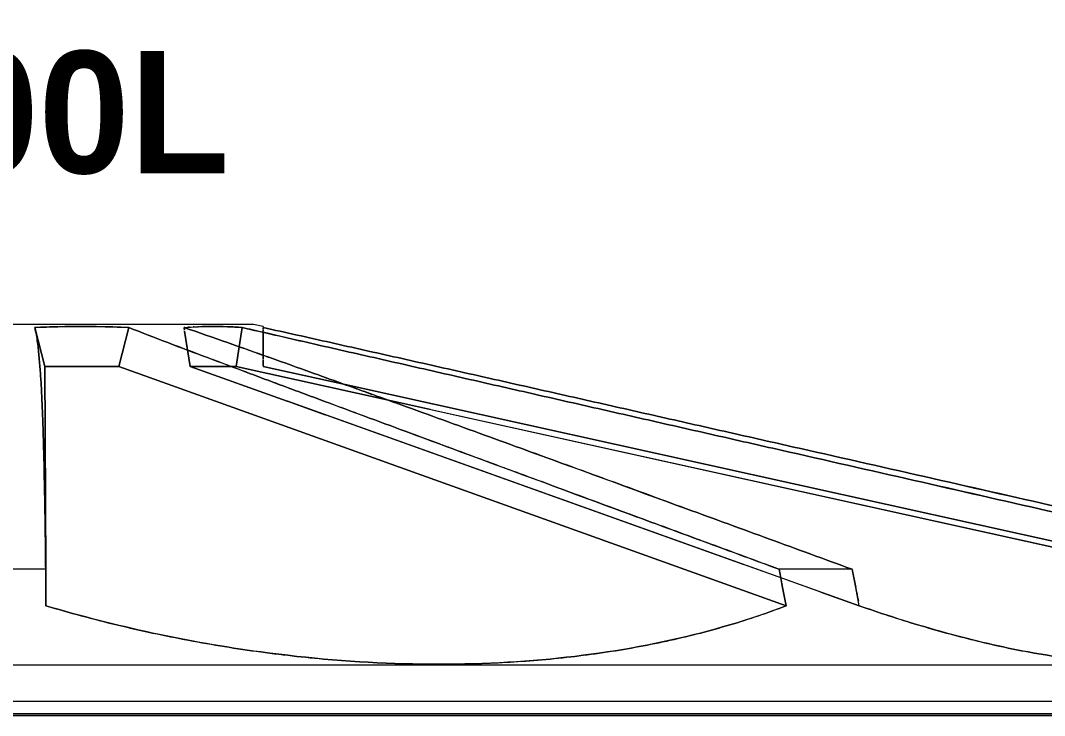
# Model space of a CAD drawing. Header units: metres. Extents: x 34 to 87, y -2.3 to 19.3.
# Drawn here: x 52.737 to 53.261, y 4.57 to 4.925 of the extents above; entities that cross this region are included whole.
import ezdxf

# ---------------------------------------------------------------- set-up
doc = ezdxf.new("R2010")
doc.units = ezdxf.units.M
doc.layers.add('G-ANNO-TEXT', color=7, linetype='Continuous', lineweight=5)
doc.layers.add('P-SANR-FIXT', color=7, linetype='Continuous', lineweight=5)
doc.styles.add('Century Gothic_B', font='GOTHICB.TTF', dxfattribs={"height": 0.0625})

# ---------------------------------------------------------------- blocks, each defined once
blk = doc.blocks.new('Caixa d_água de polietileno 1000 a 5000 Litros - Fortlev - 1000 L-3700675-BB')
at = {"layer": 'P-SANR-FIXT', "color": 8, "true_color": 0x808080}
for p, q in [((40.5619, 4.77), (40.30333, 4.77)), ((40.47587, 4.77), (40.47166, 4.77)), ((40.52581, 4.77), (40.52493, 4.77)), ((40.52669, 4.77), (40.52625, 4.77)), ((40.52884, 4.77), (40.52712, 4.77)), ((40.5301, 4.77), (40.52968, 4.77)), ((40.53215, 4.77), (40.53051, 4.77)), ((40.53941, 4.77), (40.53256, 4.77)), ((40.54384, 4.77), (40.53976, 4.77)), ((40.54542, 4.77), (40.54416, 4.77)), ((40.54634, 4.77), (40.54603, 4.77)), ((40.54723, 4.77), (40.54664, 4.77)), ((40.5619, 4.77), (40.5598, 4.77)), ((40.5669, 4.76892), (40.5619, 4.77)), ((40.45007, 4.76841), (40.45516, 4.74846)), ((40.49307, 4.74846), (40.49816, 4.76841)), ((40.55456, 4.75852), (40.55612, 4.76841)), ((40.45516, 4.74846), (40.49307, 4.74846)), ((40.45568, 4.64478), (40.45516, 4.74846)), ((40.49307, 4.74846), (40.83418, 4.62611)), ((40.63085, 4.73122), (41.10551, 4.62611)), ((40.45566, 4.64478), (40.40957, 4.64478)), ((40.86799, 4.64478), (40.8307, 4.64478)), ((41.15793, 4.59567), (39.7073, 4.59567)), ((41.19262, 4.57723), (39.67262, 4.57723))]:
    blk.add_line(p, q, dxfattribs=at)
at = {"layer": 'P-SANR-FIXT', "color": 254, "true_color": 0xd2d2d2}
for p, q in [((40.46218, 4.77), (40.44276, 4.77)), ((40.47166, 4.77), (40.46249, 4.77)), ((40.4818, 4.77), (40.47587, 4.77)), ((40.52493, 4.77), (40.48209, 4.77)), ((40.52625, 4.77), (40.52581, 4.77)), ((40.52712, 4.77), (40.52669, 4.77)), ((40.52968, 4.77), (40.52884, 4.77)), ((40.53051, 4.77), (40.5301, 4.77)), ((40.53256, 4.77), (40.53215, 4.77)), ((40.53976, 4.77), (40.53941, 4.77)), ((40.54416, 4.77), (40.54384, 4.77)), ((40.54603, 4.77), (40.54542, 4.77)), ((40.54664, 4.77), (40.54634, 4.77)), ((40.54781, 4.77), (40.54723, 4.77)), ((40.55966, 4.77), (40.54949, 4.77)), ((40.5264, 4.76841), (40.52646, 4.76801)), ((40.52648, 4.76792), (40.52662, 4.76701)), ((40.5267, 4.76653), (40.52954, 4.74846)), ((40.5669, 4.76753), (40.5669, 4.76801)), ((40.5669, 4.76801), (40.5669, 4.76753)), ((40.5669, 4.76647), (40.5669, 4.76729)), ((40.5669, 4.76729), (40.5669, 4.76647)), ((40.5669, 4.75418), (40.5669, 4.76594)), ((40.5669, 4.76594), (40.5669, 4.75418)), ((40.55297, 4.74846), (40.55456, 4.75852)), ((40.52954, 4.74846), (40.55288, 4.74846)), ((40.57907, 4.73075), (40.52954, 4.74846)), ((40.55297, 4.74846), (40.63085, 4.73122)), ((41.11983, 4.62611), (40.60873, 4.73921)), ((40.60873, 4.73921), (41.11983, 4.62611)), ((40.87165, 4.62611), (40.57922, 4.73069)), ((40.45578, 4.62611), (40.45568, 4.64478)), ((41.11563, 4.5709), (39.74961, 4.5709)), ((41.11563, 4.5709), (39.74961, 4.5709)), ((40.66963, 4.57), (40.38439, 4.57)), ((40.75873, 4.57), (40.66963, 4.57)), ((41.04569, 4.57), (40.75873, 4.57))]:
    blk.add_line(p, q, dxfattribs=at)
at = {"layer": 'P-SANR-FIXT', "color": 7, "true_color": 0xefefef}
for p, q in [((40.45516, 4.74846), (40.45007, 4.76841)), ((40.49816, 4.76841), (40.49307, 4.74846)), ((40.52646, 4.76801), (40.5264, 4.76841)), ((40.52662, 4.76701), (40.52648, 4.76792)), ((40.52954, 4.74846), (40.5267, 4.76653)), ((40.55612, 4.76841), (40.55456, 4.75852)), ((40.5669, 4.75215), (40.5669, 4.75406)), ((40.5669, 4.75406), (40.5669, 4.75215)), ((40.5669, 4.74859), (40.5669, 4.75194)), ((40.5669, 4.75194), (40.5669, 4.74859)), ((40.49307, 4.74846), (40.45516, 4.74846)), ((40.45516, 4.74846), (40.45568, 4.64478)), ((40.83418, 4.62611), (40.49307, 4.74846)), ((40.52954, 4.74846), (40.57907, 4.73075)), ((40.5669, 4.74846), (40.5669, 4.74856)), ((40.5669, 4.74856), (40.5669, 4.74846)), ((40.60873, 4.73921), (40.5669, 4.74846)), ((40.5669, 4.74846), (40.60873, 4.73921)), ((40.57922, 4.73069), (40.59855, 4.72378)), ((40.65244, 4.72644), (40.63085, 4.73122)), ((40.59882, 4.72368), (40.81264, 4.64721)), ((40.45566, 4.64478), (40.40957, 4.64478)), ((40.81281, 4.64715), (40.83229, 4.64019)), ((40.86802, 4.64462), (40.86982, 4.63544)), ((40.4557, 4.6414), (40.45578, 4.62611)), ((40.83231, 4.64018), (40.85176, 4.63322)), ((40.86989, 4.63513), (40.87029, 4.63306)), ((40.85198, 4.63314), (40.87165, 4.62611)), ((40.87032, 4.63291), (40.87052, 4.63187)), ((40.87057, 4.63164), (40.87078, 4.63054)), ((40.87085, 4.63022), (40.871, 4.62946)), ((40.87101, 4.62939), (40.87115, 4.62866)), ((40.63748, 4.59567), (39.83876, 4.59567)), ((40.65706, 4.59567), (40.63761, 4.59567)), ((41.02733, 4.59567), (40.65732, 4.59567)), ((40.52787, 4.57723), (40.10902, 4.57723)), ((40.98663, 4.57723), (40.52787, 4.57723)), ((40.20903, 4.57), (41.1308, 4.57)), ((40.20903, 4.57), (41.1308, 4.57))]:
    blk.add_line(p, q, dxfattribs=at)
at = {"layer": 'P-SANR-FIXT', "color": 7, "true_color": 0xf9f9f9}
for p, q in [((40.55456, 4.75852), (40.55297, 4.74846)), ((40.55288, 4.74846), (40.52954, 4.74846)), ((40.63085, 4.73122), (40.55297, 4.74846)), ((41.10551, 4.62611), (40.65263, 4.72639)), ((40.45566, 4.64478), (40.45569, 4.6414)), ((40.45568, 4.64478), (40.4557, 4.6414)), ((41.1308, 4.57), (40.20895, 4.57))]:
    blk.add_line(p, q, dxfattribs=at)
at = {"layer": 'P-SANR-FIXT', "color": 7, "true_color": 0xfcfcfc}
for p, q in [((40.83101, 4.64313), (40.8307, 4.64478)), ((40.83711, 4.64478), (40.8307, 4.64478)), ((40.84934, 4.64478), (40.83733, 4.64478)), ((40.86799, 4.64478), (40.84957, 4.64478)), ((40.83116, 4.64232), (40.83104, 4.64297)), ((40.83129, 4.64161), (40.83121, 4.64204)), ((40.8314, 4.64104), (40.83132, 4.64144))]:
    blk.add_line(p, q, dxfattribs=at)
at = {"layer": 'P-SANR-FIXT', "color": 8, "true_color": 0x808080, "flags": 128}
for points in [[(40.45578, 4.62611), (40.45572, 4.63544), (40.45566, 4.64478)], [(40.8307, 4.64478), (40.83244, 4.63544), (40.83418, 4.62611)], [(40.87165, 4.62611), (40.86982, 4.63544), (40.86799, 4.64478)]]:
    blk.add_lwpolyline(points, dxfattribs=at)
at = {"layer": 'P-SANR-FIXT', "color": 7, "true_color": 0xefefef, "flags": 128}
for points in [[(40.45569, 4.6414), (40.45572, 4.63544), (40.45578, 4.62611)], [(40.83418, 4.62611), (40.83244, 4.63544), (40.8315, 4.64047)]]:
    blk.add_lwpolyline(points, dxfattribs=at)
at = {"layer": 'P-SANR-FIXT', "color": 8, "true_color": 0x808080}
for points in [[(40.45007, 4.76841), (40.45807, 4.76875), (40.47408, 4.76909), (40.49012, 4.76875), (40.49816, 4.76841)], [(40.5264, 4.76841), (40.53134, 4.76875), (40.54124, 4.76909), (40.55115, 4.76875), (40.55612, 4.76841)], [(40.5669, 4.76841), (40.5669, 4.76858), (40.5669, 4.76883), (40.5669, 4.76892), (40.5669, 4.76892)], [(40.5669, 4.76892), (40.5669, 4.76892), (40.5669, 4.76883), (40.5669, 4.76858), (40.5669, 4.76841)]]:
    blk.add_open_spline(points, degree=3, dxfattribs=at)
at = {"layer": 'P-SANR-FIXT', "color": 7, "true_color": 0xefefef}
for points in [[(40.46209, 4.76879), (40.45808, 4.76871), (40.45408, 4.76858), (40.45007, 4.76841)], [(40.47414, 4.76892), (40.47025, 4.76892), (40.46636, 4.76888), (40.46246, 4.7688)], [(40.48161, 4.76887), (40.47912, 4.7689), (40.47663, 4.76892), (40.47414, 4.76892)], [(40.49816, 4.76841), (40.49267, 4.76864), (40.48718, 4.7688), (40.48169, 4.76887)], [(40.52686, 4.76844), (40.52671, 4.76843), (40.52655, 4.76842), (40.5264, 4.76841)], [(40.52918, 4.76858), (40.52888, 4.76857), (40.52857, 4.76855), (40.52826, 4.76853)], [(40.53151, 4.7687), (40.53135, 4.76869), (40.5312, 4.76869), (40.53104, 4.76868)], [(40.53382, 4.76879), (40.53367, 4.76879), (40.53352, 4.76878), (40.53336, 4.76878)], [(40.53661, 4.76887), (40.53645, 4.76887), (40.5363, 4.76886), (40.53614, 4.76886)], [(40.54403, 4.7689), (40.54388, 4.76891), (40.54372, 4.76891), (40.54357, 4.76891)], [(40.54915, 4.76878), (40.54899, 4.76878), (40.54884, 4.76879), (40.54868, 4.76879)], [(40.55147, 4.76868), (40.55132, 4.76869), (40.55116, 4.76869), (40.55101, 4.7687)], [(40.55426, 4.76853), (40.55395, 4.76855), (40.55364, 4.76857), (40.55333, 4.76858)], [(40.55612, 4.76841), (40.55596, 4.76842), (40.55581, 4.76843), (40.55565, 4.76844)], [(40.56683, 4.76595), (40.56325, 4.76677), (40.55968, 4.76759), (40.55612, 4.76841)], [(40.45578, 4.62611), (40.46776, 4.62255), (40.47986, 4.6193), (40.49203, 4.61636)], [(40.80549, 4.61636), (40.81536, 4.6193), (40.82493, 4.62255), (40.83418, 4.62611)], [(40.87165, 4.62611), (40.8818, 4.62255), (40.8918, 4.6193), (40.90161, 4.61636)], [(40.49203, 4.61636), (40.5042, 4.61342), (40.51644, 4.61079), (40.52871, 4.60848)], [(40.90162, 4.61636), (40.91143, 4.61342), (40.92106, 4.61079), (40.93046, 4.60848)], [(40.52871, 4.60848), (40.54099, 4.60617), (40.55329, 4.60418), (40.56558, 4.60252)], [(40.74282, 4.60251), (40.75379, 4.60418), (40.76452, 4.60617), (40.77498, 4.60848)], [(40.93046, 4.60848), (40.93508, 4.60735), (40.93963, 4.60629), (40.94413, 4.60531)], [(40.56558, 4.60252), (40.57787, 4.60085), (40.59014, 4.59951), (40.60235, 4.59851)], [(40.70923, 4.59851), (40.72064, 4.59951), (40.73185, 4.60085), (40.74282, 4.60251)], [(40.9444, 4.60526), (40.94898, 4.60426), (40.9535, 4.60335), (40.95796, 4.60252)], [(40.95796, 4.60252), (40.96688, 4.60085), (40.97553, 4.59951), (40.98387, 4.59851)], [(40.60235, 4.59851), (40.61456, 4.5975), (40.6267, 4.59683), (40.63873, 4.5965)], [(40.67666, 4.59656), (40.68767, 4.59692), (40.69854, 4.59757), (40.70923, 4.59851)], [(40.63873, 4.5965), (40.65077, 4.59616), (40.66269, 4.59616), (40.67445, 4.5965)], [(40.67445, 4.5965), (40.67513, 4.59652), (40.67581, 4.59654), (40.67649, 4.59656)]]:
    blk.add_open_spline(points, degree=3, dxfattribs=at)
at = {"layer": 'P-SANR-FIXT', "color": 8, "true_color": 0x808080}
for points, knots in [([(40.45566, 4.64478), (40.45559, 4.64994), (40.45548, 4.66025), (40.45524, 4.67572), (40.45496, 4.69118), (40.45468, 4.70406), (40.45436, 4.71437), (40.45413, 4.7221), (40.45386, 4.72854), (40.45359, 4.73369), (40.45343, 4.73755), (40.45322, 4.74141), (40.45281, 4.74656), (40.45231, 4.753), (40.45161, 4.76071), (40.45069, 4.76584), (40.45007, 4.76841)], [0, 0, 0, 0, 0.125, 0.25, 0.375, 0.5, 0.5625, 0.625, 0.6875, 0.71875, 0.75, 0.78125, 0.8125, 0.875, 0.9375, 1, 1, 1, 1]), ([(40.49816, 4.76841), (40.50466, 4.76584), (40.51794, 4.76071), (40.53843, 4.753), (40.55559, 4.74656), (40.56931, 4.74141), (40.57968, 4.73755), (40.59009, 4.73369), (40.60392, 4.72854), (40.62126, 4.7221), (40.64214, 4.71437), (40.68389, 4.69891), (40.73279, 4.68087), (40.78871, 4.66025), (40.81672, 4.64994), (40.8307, 4.64478)], [0, 0, 0, 0, 0.0625, 0.125, 0.1875, 0.21875, 0.25, 0.28125, 0.3125, 0.375, 0.4375, 0.5, 0.75, 0.875, 1, 1, 1, 1]), ([(40.86799, 4.64478), (40.85388, 4.64994), (40.82571, 4.66025), (40.78338, 4.67572), (40.74101, 4.69118), (40.70567, 4.70406), (40.67732, 4.71437), (40.65606, 4.7221), (40.63828, 4.72854), (40.62402, 4.73369), (40.61335, 4.73755), (40.60264, 4.74141), (40.58826, 4.74656), (40.5703, 4.753), (40.54866, 4.76071), (40.5339, 4.76584), (40.5264, 4.76841)], [0, 0, 0, 0, 0.125, 0.25, 0.375, 0.5, 0.5625, 0.625, 0.6875, 0.71875, 0.75, 0.78125, 0.8125, 0.875, 0.9375, 1, 1, 1, 1]), ([(40.55612, 4.76841), (40.56725, 4.76584), (40.58966, 4.76071), (40.62352, 4.753), (40.65178, 4.74656), (40.67439, 4.74141), (40.69138, 4.73755), (40.70838, 4.73369), (40.73103, 4.72854), (40.75935, 4.7221), (40.79337, 4.71437), (40.86141, 4.69891), (40.94085, 4.68087), (41.03166, 4.66025), (41.07708, 4.64994), (41.09978, 4.64478)], [0, 0, 0, 0, 0.0625, 0.125, 0.1875, 0.21875, 0.25, 0.28125, 0.3125, 0.375, 0.4375, 0.5, 0.75, 0.875, 1, 1, 1, 1]), ([(41.11402, 4.64478), (41.09127, 4.64994), (41.04579, 4.66025), (40.97754, 4.67572), (40.90927, 4.69118), (40.85237, 4.70406), (40.80681, 4.71437), (40.77265, 4.7221), (40.74415, 4.72854), (40.72134, 4.73369), (40.70424, 4.73755), (40.68712, 4.74141), (40.66427, 4.74656), (40.6357, 4.753), (40.60139, 4.76071), (40.57842, 4.76584), (40.5669, 4.76841)], [0, 0, 0, 0, 0.125, 0.25, 0.375, 0.5, 0.5625, 0.625, 0.6875, 0.71875, 0.75, 0.78125, 0.8125, 0.875, 0.9375, 1, 1, 1, 1]), ([(40.83418, 4.62611), (40.81568, 4.61899), (40.77609, 4.60721), (40.71004, 4.59717), (40.63918, 4.59515), (40.57178, 4.6007), (40.5102, 4.61148), (40.47375, 4.62077), (40.45578, 4.62611)], [0, 0, 0, 0, 0.181818, 0.363636, 0.545455, 0.727273, 0.863636, 1, 1, 1, 1]), ([(41.10551, 4.62611), (41.09957, 4.61899), (41.08433, 4.60721), (41.05148, 4.59717), (41.00931, 4.59515), (40.96323, 4.6007), (40.91665, 4.61148), (40.88687, 4.62077), (40.87165, 4.62611)], [0, 0, 0, 0, 0.181818, 0.363636, 0.545455, 0.727273, 0.863636, 1, 1, 1, 1])]:
    blk.add_open_spline(points, degree=3, knots=knots, dxfattribs=at)
at = {"layer": 'P-SANR-FIXT', "color": 7, "true_color": 0xefefef}
for points, knots in [([(40.45007, 4.76841), (40.45069, 4.76584), (40.45161, 4.76071), (40.45231, 4.753), (40.45281, 4.74656), (40.45322, 4.74141), (40.45343, 4.73755), (40.45359, 4.73369), (40.45386, 4.72854), (40.45413, 4.7221), (40.45436, 4.71437), (40.45484, 4.69891), (40.45516, 4.68087), (40.45547, 4.66106), (40.45557, 4.65156), (40.45563, 4.64721)], [0, 0, 0, 0, 0.0625, 0.125, 0.1875, 0.21875, 0.25, 0.28125, 0.3125, 0.375, 0.4375, 0.5, 0.75, 0.875, 0.9803563, 0.9803563, 0.9803563, 0.9803563]), ([(40.52803, 4.75691), (40.52468, 4.75818), (40.51456, 4.76201), (40.50466, 4.76584), (40.49816, 4.76841)], [0.90675232, 0.90675232, 0.90675232, 0.90675232, 0.9375, 1, 1, 1, 1]), ([(40.5264, 4.76841), (40.5339, 4.76584), (40.54753, 4.7611), (40.56086, 4.75636), (40.56696, 4.75418)], [0, 0, 0, 0, 0.0625, 0.1153657, 0.1153657, 0.1153657, 0.1153657]), ([(40.62338, 4.73392), (40.6236, 4.73384), (40.62737, 4.73248), (40.63828, 4.72854), (40.65606, 4.7221), (40.67732, 4.71437), (40.71984, 4.69891), (40.76926, 4.68087), (40.82571, 4.66025), (40.85388, 4.64994), (40.86799, 4.64478)], [0.2793641, 0.2793641, 0.2793641, 0.2793641, 0.28125, 0.3125, 0.375, 0.4375, 0.5, 0.75, 0.875, 1, 1, 1, 1]), ([(40.77498, 4.60848), (40.78021, 4.60964), (40.79052, 4.61211), (40.80055, 4.61489), (40.80549, 4.61636)], [0.81818797, 0.81818797, 0.81818797, 0.81818797, 0.86363636, 0.9090797, 0.9090797, 0.9090797, 0.9090797])]:
    blk.add_open_spline(points, degree=3, knots=knots, dxfattribs=at)
at = {"layer": 'P-SANR-FIXT', "color": 254, "true_color": 0xd2d2d2}
for points in [[(40.53614, 4.76886), (40.53552, 4.76885), (40.53491, 4.76883), (40.53429, 4.76881)], [(40.54127, 4.76892), (40.53972, 4.76892), (40.53816, 4.7689), (40.53661, 4.76887)], [(40.54357, 4.76891), (40.5428, 4.76892), (40.54204, 4.76892), (40.54127, 4.76892)], [(40.54868, 4.76879), (40.54713, 4.76885), (40.54558, 4.76888), (40.54403, 4.7689)], [(40.55101, 4.7687), (40.55039, 4.76873), (40.54977, 4.76875), (40.54915, 4.76878)], [(40.55333, 4.76858), (40.55271, 4.76862), (40.55209, 4.76865), (40.55147, 4.76868)], [(40.55565, 4.76844), (40.55519, 4.76847), (40.55472, 4.7685), (40.55426, 4.76853)]]:
    blk.add_open_spline(points, degree=3, dxfattribs=at)
at = {"layer": 'P-SANR-FIXT', "color": 7, "true_color": 0xf9f9f9}
for points, knots in [([(41.09978, 4.64478), (41.07708, 4.64994), (41.03166, 4.66025), (40.96355, 4.67572), (40.89546, 4.69118), (40.83873, 4.70406), (40.79337, 4.71437), (40.75935, 4.7221), (40.73103, 4.72854), (40.70838, 4.73369), (40.69138, 4.73755), (40.67439, 4.74141), (40.65178, 4.74656), (40.62352, 4.753), (40.59327, 4.75989), (40.57443, 4.7642), (40.56683, 4.76595)], [0, 0, 0, 0, 0.125, 0.25, 0.375, 0.5, 0.5625, 0.625, 0.6875, 0.71875, 0.75, 0.78125, 0.8125, 0.875, 0.9375, 0.9799962, 0.9799962, 0.9799962, 0.9799962]), ([(40.56696, 4.75418), (40.56807, 4.75379), (40.57638, 4.75082), (40.58826, 4.74656), (40.60264, 4.74141), (40.60978, 4.73884), (40.61335, 4.73755)], [0.1153657, 0.1153657, 0.1153657, 0.1153657, 0.125, 0.1875, 0.21875, 0.25, 0.25, 0.25, 0.25])]:
    blk.add_open_spline(points, degree=3, knots=knots, dxfattribs=at)
at = {"layer": 'P-SANR-FIXT', "color": 254, "true_color": 0xd2d2d2}
blk.add_open_spline([(40.5669, 4.76841), (40.57842, 4.76584), (40.60139, 4.76071), (40.6357, 4.753), (40.66427, 4.74656), (40.68712, 4.74141), (40.70424, 4.73755), (40.72134, 4.73369), (40.74415, 4.72854), (40.77265, 4.7221), (40.80681, 4.71437), (40.87514, 4.69891), (40.95478, 4.68087), (41.04579, 4.66025), (41.09127, 4.64994), (41.11402, 4.64478)], degree=3, knots=[0, 0, 0, 0, 0.0625, 0.125, 0.1875, 0.21875, 0.25, 0.28125, 0.3125, 0.375, 0.4375, 0.5, 0.75, 0.875, 1, 1, 1, 1], dxfattribs=at)
at = {"layer": 'P-SANR-FIXT', "color": 7, "true_color": 0xfcfcfc}
for points, knots in [([(40.55025, 4.74856), (40.54631, 4.75004), (40.53889, 4.75283), (40.53149, 4.75561), (40.52803, 4.75691)], [0.83912214, 0.83912214, 0.83912214, 0.83912214, 0.875, 0.90675232, 0.90675232, 0.90675232, 0.90675232]), ([(40.57907, 4.73778), (40.57581, 4.73899), (40.56911, 4.74149), (40.55962, 4.74505), (40.55335, 4.7474), (40.55052, 4.74846)], [0.75185233, 0.75185233, 0.75185233, 0.75185233, 0.78125, 0.8125, 0.83830502, 0.83830502, 0.83830502, 0.83830502]), ([(40.61418, 4.72473), (40.6096, 4.72643), (40.60156, 4.72941), (40.59009, 4.73369), (40.58297, 4.73633), (40.57933, 4.73768), (40.57915, 4.73775)], [0.6462755, 0.6462755, 0.6462755, 0.6462755, 0.6875, 0.71875, 0.75, 0.7516131, 0.7516131, 0.7516131, 0.7516131]), ([(40.65698, 4.70887), (40.65203, 4.71071), (40.64012, 4.71511), (40.62594, 4.72036), (40.61673, 4.72378), (40.61446, 4.72462)], [0.5180665, 0.5180665, 0.5180665, 0.5180665, 0.5625, 0.625, 0.6454108, 0.6454108, 0.6454108, 0.6454108]), ([(40.67645, 4.70167), (40.67197, 4.70333), (40.66557, 4.70569), (40.65918, 4.70806), (40.65726, 4.70877)], [0.45984531, 0.45984531, 0.45984531, 0.45984531, 0.5, 0.51722249, 0.51722249, 0.51722249, 0.51722249]), ([(40.75415, 4.67299), (40.75169, 4.6739), (40.73526, 4.67996), (40.71883, 4.68602), (40.70487, 4.69118)], [0.2280133, 0.2280133, 0.2280133, 0.2280133, 0.25, 0.375, 0.375, 0.375, 0.375]), ([(40.79333, 4.65855), (40.7918, 4.65912), (40.7788, 4.66391), (40.76582, 4.66869), (40.75437, 4.67291)], [0.1112899, 0.1112899, 0.1112899, 0.1112899, 0.125, 0.2273614, 0.2273614, 0.2273614, 0.2273614])]:
    blk.add_open_spline(points, degree=3, knots=knots, dxfattribs=at)
at = {"layer": 'P-SANR-FIXT', "color": 7, "true_color": 0xf9f9f9}
for points in [[(40.61345, 4.73751), (40.61498, 4.73696), (40.61651, 4.73641), (40.61803, 4.73585)], [(40.61811, 4.73582), (40.61987, 4.73519), (40.62162, 4.73455), (40.62338, 4.73392)], [(40.45563, 4.64721), (40.45564, 4.6464), (40.45565, 4.64559), (40.45566, 4.64478)]]:
    blk.add_open_spline(points, degree=3, dxfattribs=at)
at = {"layer": 'P-SANR-FIXT', "color": 7, "true_color": 0xfcfcfc}
for points in [[(40.67856, 4.70089), (40.67791, 4.70113), (40.67727, 4.70137), (40.67662, 4.70161)], [(40.70487, 4.69118), (40.6961, 4.69441), (40.68734, 4.69765), (40.67858, 4.70089)], [(40.82799, 4.64578), (40.81654, 4.65), (40.80507, 4.65423), (40.7936, 4.65845)], [(40.8307, 4.64478), (40.82985, 4.64509), (40.82901, 4.64541), (40.82816, 4.64572)]]:
    blk.add_open_spline(points, degree=3, dxfattribs=at)

msp = doc.modelspace()

# ---------------------------------------------------------------- block references
at = {"layer": 'P-SANR-FIXT', "color": 7, "true_color": 0xefefef}
msp.add_blockref('Caixa d_água de polietileno 1000 a 5000 Litros - Fortlev - 1000 L-3700675-BB', (12.29441, 0), dxfattribs=at)

# ---------------------------------------------------------------- texts
at = {"layer": 'G-ANNO-TEXT', "color": 5, "true_color": 0x0000ff, "insert": (52.58381, 4.9098), "char_height": 0.0625, "width": 0.3166666, "attachment_point": 1, "style": 'Century Gothic_B', "bg_fill": 3, "box_fill_scale": 1.25, "bg_fill_color": 256, "bg_fill_true_color": 13158600, "bg_fill_transparency": 0}
msp.add_mtext('1.000L', dxfattribs=at)

doc.saveas('drawing.dxf')
